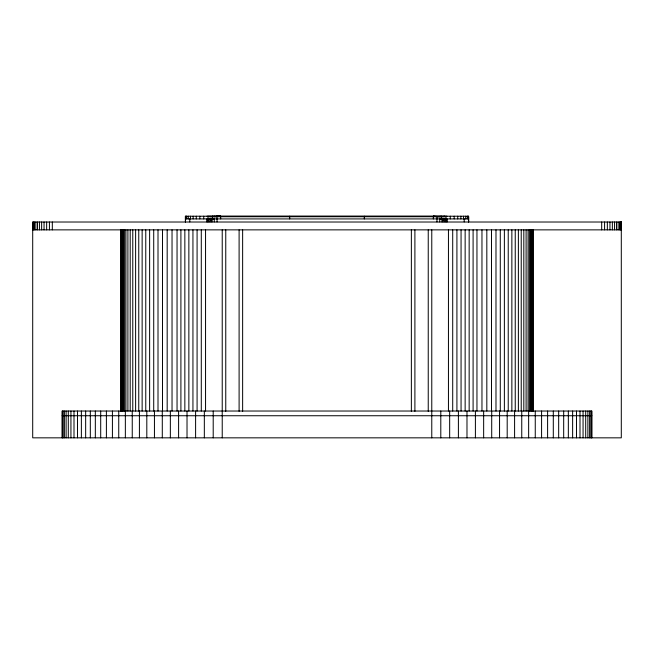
<?xml version="1.0" encoding="UTF-8"?>
<svg xmlns="http://www.w3.org/2000/svg" width="654" height="654" viewBox="0 0 654 654"><rect width="100%" height="100%" fill="white"/><g stroke="black" fill="none" stroke-linecap="round" stroke-linejoin="round"><path stroke-width="0.98" d="M515.246 411.031L515.246 229.856M444.017 222.049C444.426 217.226 445.17 219.294 439.733 218.918L439.733 221.902M185.384 216.948L186.169 216.163M441.744 216.212L441.213 216.736L433.316 216.507M442.104 216.736L442.742 216.212M442.889 216.736L443.625 216.212M443.559 216.736L444.377 216.212M208.144 216.212L210.441 216.736M209.19 216.736L444.81 216.736L445.856 216.212M210.138 216.343L208.798 216.343L445.202 216.343L443.862 216.343M440.649 216.212L440.232 216.736L433.316 216.212L433.316 218.91M212.991 218.918L212.027 219.442L211.912 222.049M445.227 216.752L446.993 216.163M210.318 216.507L209.027 216.507L444.973 216.507L443.682 216.507M439.463 216.212C437.469 216.678 435.866 216.605 433.316 216.343M212.256 216.212L220.684 216.245L220.684 218.91M217.087 216.212L214.823 216.736L214.537 216.212M212.591 216.343L213.768 216.736L220.684 216.212M214.267 218.918L209.223 218.918L214.267 218.918L214.267 221.902M220.684 216.507L217.112 216.343M220.684 216.343L212.705 216.507M439.733 218.918L444.548 218.951M185.36 218.918L468.64 218.918M441.614 219.049L444.352 219.049L441.009 218.918M209.983 220.096L211.912 220.096C209.002 220.03 209.296 218.264 212.182 219.213L209.795 219.213L212.027 219.442L209.901 219.442L211.937 219.736L209.967 219.736L209.983 222.049M444.017 220.096L442.088 220.096L441.818 219.213L444.205 219.213L441.973 219.442L444.099 219.442L442.063 219.736L444.033 219.736L442.088 220.096L442.088 222.049M32.7 229.865L621.3 229.865M62.13 415.74L591.87 415.74M433.316 216.245L441.295 216.507M209.452 218.951L212.387 219.049M207.007 216.163L208.773 216.752M440.502 216.245L441.409 216.343M210.375 216.212L211.111 216.736M467.831 216.163L468.616 216.948L468.616 221.919L468.64 216.212L185.36 216.212L185.384 221.919M211.258 216.212L211.896 216.736M444.091 216.245L444.81 216.736M621.218 222.017L621.218 229.865M621.087 222.017L621.087 229.865M620.466 222.017L620.466 229.865M619.477 222.017L619.477 229.865M618.136 222.017L618.136 229.865M616.485 222.017L616.485 229.865M614.556 222.017L614.556 229.865M612.365 222.017L612.365 229.865M609.953 222.017L609.953 229.865M607.345 222.017L607.345 229.865M604.582 222.017L604.582 229.865M601.68 222.017L601.68 229.865M591.87 437.837L591.87 411.031L62.13 411.031L62.13 437.837M591.617 411.031L591.617 437.837M590.856 411.031L590.856 437.837M589.606 411.031L589.606 437.837M587.881 411.031L587.881 437.837M585.698 411.031L585.698 437.837M583.066 411.031L583.066 437.837M580 411.031L580 437.837M576.509 411.031L576.509 437.837M572.626 411.031L572.626 437.837M568.342 411.031L568.342 437.837M563.683 411.031L563.683 437.837M558.671 411.031L558.671 437.837M553.3 411.031L553.3 437.837M547.602 411.031L547.602 437.837M541.586 411.031L541.586 437.837M535.258 411.031L535.258 437.837M533.01 229.856L533.01 411.325M532.904 229.856L532.904 411.031M532.593 229.856L532.593 411.031M532.07 229.856L532.07 411.031M531.359 229.856L531.359 411.031M530.451 229.856L530.451 411.031M529.356 229.856L529.356 411.031M528.645 411.031L528.645 437.837M528.08 229.856L528.08 411.031M526.094 229.856L526.094 411.031M523.813 229.856L523.813 411.031M521.753 411.031L521.753 437.837M521.23 229.856L521.23 411.031M518.377 229.856L518.377 411.031M514.592 411.031L514.592 437.837M511.861 229.856L511.861 411.031M508.232 229.856L508.232 411.031M507.193 411.031L507.193 437.837M504.373 229.856L504.373 411.031M500.285 229.856L500.285 411.031M499.558 411.031L499.558 437.837M495.985 229.856L495.985 411.031M491.71 411.031L491.71 437.837M491.497 229.856L491.497 411.031M486.821 229.856L486.821 411.031M483.649 411.031L483.649 437.837M481.965 229.856L481.965 411.031M476.954 229.856L476.954 411.031M475.401 411.031L475.401 437.837M473.095 229.856L473.095 411.031M469.155 229.856L469.155 411.031M468.509 218.918L468.509 221.902M468.305 216.212L468.305 218.91M467.308 216.212L467.308 218.91M466.981 411.031L466.981 437.837M465.705 216.212L465.705 218.91M465.141 229.856L465.141 411.031M464.201 218.918L464.201 221.902M463.531 216.212L463.531 218.91M461.062 229.856L461.062 411.031M460.857 216.212L460.857 218.91M458.397 411.031L458.397 437.837M457.726 216.212L457.726 218.91M456.917 229.856L456.917 411.031M454.178 216.212L454.178 218.91M452.707 229.856L452.707 411.031M450.271 216.212L450.271 218.91M449.666 411.031L449.666 437.837M448.448 229.856L448.448 411.031M447.213 218.918L447.213 221.902M446.576 218.918L446.576 221.902M446.044 216.212L446.044 218.91M445.505 218.918L445.505 221.902M441.564 216.212L441.564 218.91M440.796 411.031L440.796 437.837M437.027 216.212L436.946 221.902M431.771 229.856L431.771 437.837M428.239 229.865L428.239 411.325M414.898 229.865L414.898 411.325M411.366 229.865L411.366 411.325M364.294 216.212L364.294 218.91M289.706 216.212L289.706 218.91M242.634 229.865L242.634 411.325M239.102 229.865L239.102 411.325M225.761 229.865L225.761 411.325M222.229 229.856L222.229 437.837M217.054 218.918L217.054 221.902M216.973 216.212L216.973 218.91M213.204 411.031L213.204 437.837M212.436 216.212L212.436 218.91M208.495 218.918L208.495 221.902M207.956 216.212L207.956 218.91M207.424 218.918L207.424 221.902M206.787 218.918L206.787 221.902M205.552 229.856L205.552 411.031M204.334 411.031L204.334 437.837M203.729 216.212L203.729 218.91M201.293 229.856L201.293 411.031M199.822 216.212L199.822 218.91M197.083 229.856L197.083 411.031M196.274 216.212L196.274 218.91M195.603 411.031L195.603 437.837M193.143 216.212L193.143 218.91M192.938 229.856L192.938 411.031M190.469 216.212L190.469 218.91M189.791 218.918L189.791 221.902M188.859 229.856L188.859 411.031M188.295 216.212L188.295 218.91M187.019 411.031L187.019 437.837M186.692 216.212L186.692 218.91M185.695 216.212L185.695 218.91M185.491 218.918L185.491 221.902M184.845 229.856L184.845 411.031M180.905 229.856L180.905 411.031M178.599 411.031L178.599 437.837M177.046 229.856L177.046 411.031M172.035 229.856L172.035 411.031M170.351 411.031L170.351 437.837M167.179 229.856L167.179 411.031M162.503 229.856L162.503 411.031M162.29 411.031L162.29 437.837M158.006 229.856L158.006 411.031M154.442 411.031L154.442 437.837M153.715 229.856L153.715 411.031M149.627 229.856L149.627 411.031M146.807 411.031L146.807 437.837M145.768 229.856L145.768 411.031M142.139 229.856L142.139 411.031M139.408 411.031L139.408 437.837M138.754 229.856L138.754 411.031M135.623 229.856L135.623 411.031M132.77 229.856L132.77 411.031M132.247 411.031L132.247 437.837M130.187 229.856L130.187 411.031M127.906 229.856L127.906 411.031M125.92 229.856L125.92 411.031M125.355 411.031L125.355 437.837M124.644 229.856L124.644 411.031M123.549 229.856L123.549 411.031M122.641 229.856L122.641 411.031M121.93 229.856L121.93 411.031M121.407 229.856L121.407 411.031M121.096 229.856L121.096 411.031M120.99 229.856L120.99 411.325M118.742 411.031L118.742 437.837M112.414 411.031L112.414 437.837M106.398 411.031L106.398 437.837M100.7 411.031L100.7 437.837M95.329 411.031L95.329 437.837M90.317 411.031L90.317 437.837M85.658 411.031L85.658 437.837M81.374 411.031L81.374 437.837M77.491 411.031L77.491 437.837M74 411.031L74 437.837M70.934 411.031L70.934 437.837M68.302 411.031L68.302 437.837M66.119 411.031L66.119 437.837M64.394 411.031L64.394 437.837M63.144 411.031L63.144 437.837M62.383 411.031L62.383 437.837M52.32 222.017L52.32 229.865M49.418 222.017L49.418 229.865M46.655 222.017L46.655 229.865M44.047 222.017L44.047 229.865M41.635 222.017L41.635 229.865M39.444 222.017L39.444 229.865M37.515 222.017L37.515 229.865M35.864 222.017L35.864 229.865M34.523 222.017L34.523 229.865M33.534 222.017L33.534 229.865M32.913 222.017L32.913 229.865M621.3 222.017L32.7 222.017L32.7 437.837L621.3 437.837L621.3 222.017"/></g></svg>
